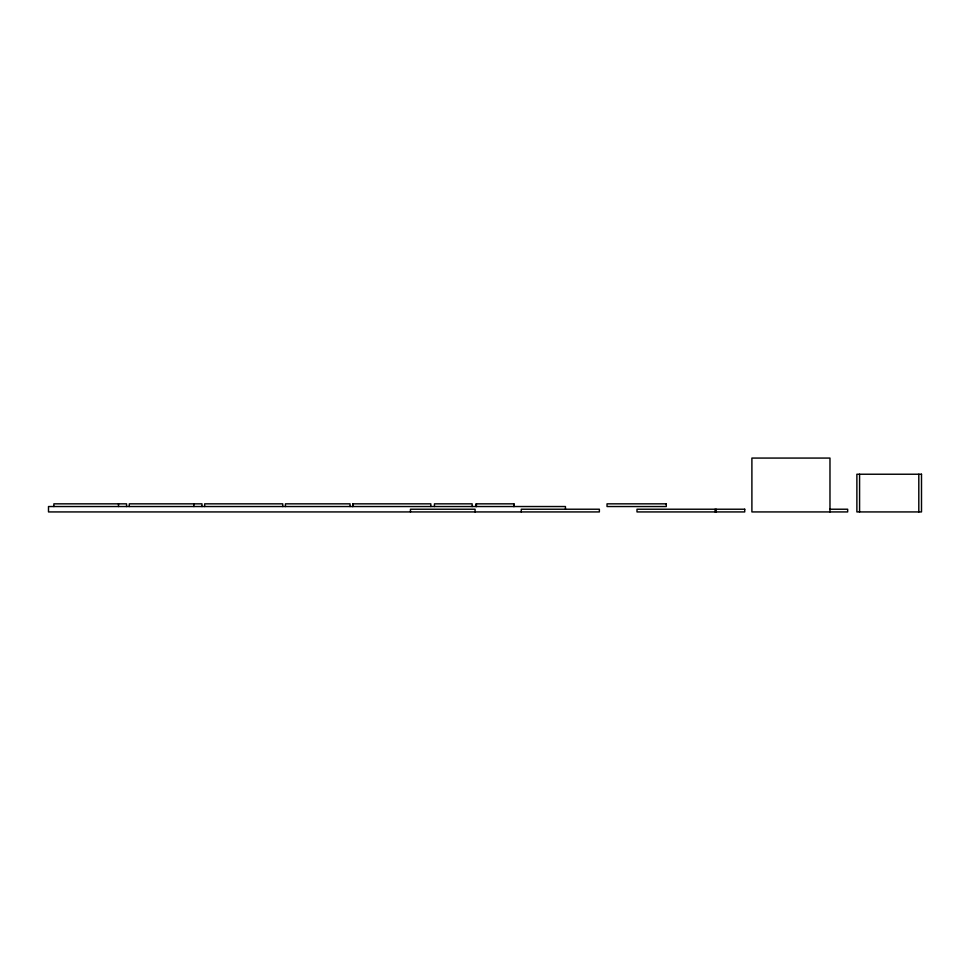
<?xml version="1.0" encoding="UTF-8"?>
<svg xmlns="http://www.w3.org/2000/svg" width="970" height="970" viewBox="0 0 970 970"><rect width="100%" height="100%" fill="white"/><g stroke="black" fill="none" stroke-linecap="round" stroke-linejoin="round"><path stroke-width="1.45" d="M829.908 509.226L847.671 509.226L847.671 511.93L751.895 511.93L751.895 458.07L829.98 458.07L829.98 511.93M918.808 474.233L918.808 511.93M859.578 474.233L859.578 511.93M716.212 509.226L716.212 511.93M715.084 509.226L715.084 511.93M565.449 509.226L565.449 506.534L48.5 506.534L48.5 511.93L599.363 511.93L599.363 509.226L521.278 509.226L521.278 511.93M514.088 506.534L514.088 503.842L476.04 503.842L476.04 506.534M513.736 503.842L513.736 506.534M476.391 503.842L476.391 506.534M475.07 511.93L475.07 509.226L410.455 509.226L410.455 511.93M472.147 506.534L472.147 503.842L434.451 503.842L434.451 506.534M430.825 506.534L430.825 503.842L352.74 503.842L352.74 506.534M352.801 503.842L352.801 506.534M350.049 506.534L350.049 503.842L285.435 503.842L285.435 506.534M282.743 506.534L282.743 503.842L204.658 503.842L204.658 506.534M201.966 506.534L201.966 503.842L129.277 503.842L129.277 506.534M193.891 503.842L193.891 506.534M126.585 506.534L126.585 503.842L53.883 503.842L53.883 506.534M118.498 503.842L118.498 506.534M921.5 474.233L856.886 474.233L856.886 511.93L921.5 511.93L921.5 474.233M666.281 503.842L607.038 503.842L607.038 506.534L666.281 506.534L666.281 503.842M744.73 509.226L636.999 509.226L636.999 511.93L744.73 511.93L744.73 509.226"/></g></svg>
